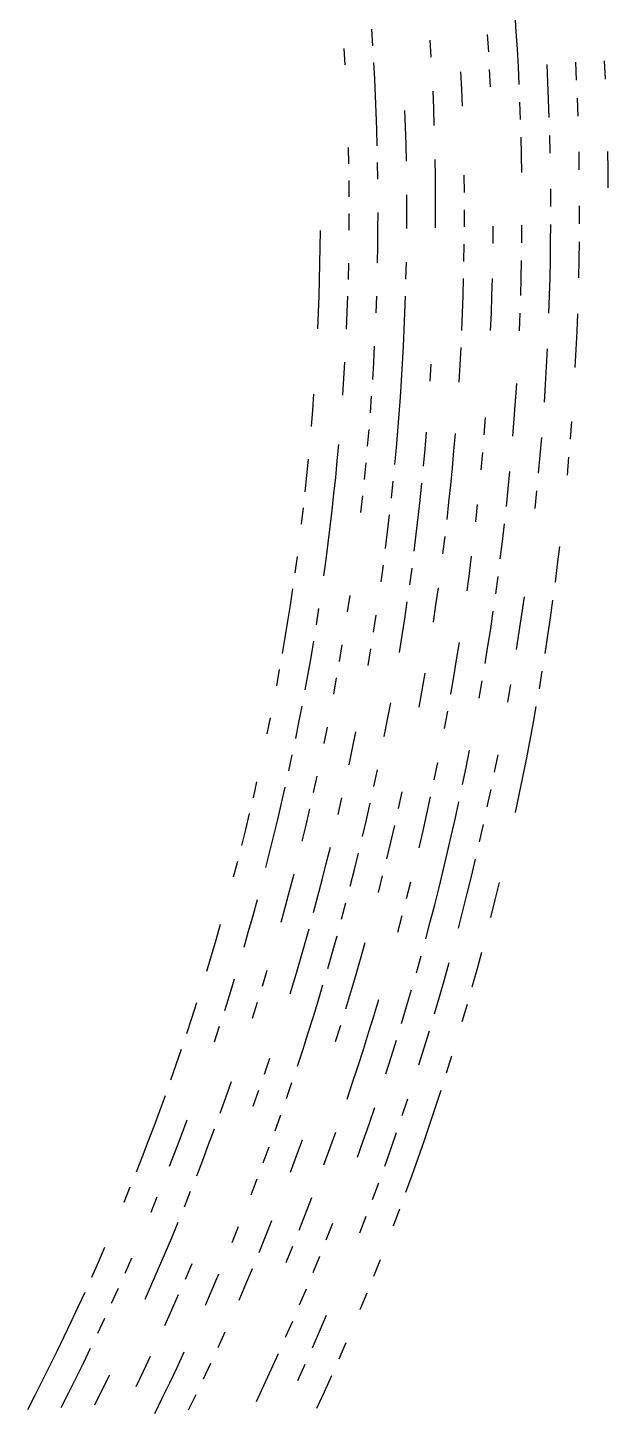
# Model space of a CAD drawing. Header units: metres. Extents: x -298 to 300, y -298 to 299.
# Drawn here: x 239.7 to 300, y -125.2 to 18.5 of the extents above; entities that cross this region are included whole.
import ezdxf

# ---------------------------------------------------------------- set-up
doc = ezdxf.new("R2010")
doc.units = ezdxf.units.M

msp = doc.modelspace()

# ---------------------------------------------------------------- linework, layer by layer
for p, q in [((290.4441, 18.116842, -692.8203), (290.3216, 19.94103, -692.8203)), ((275.5515, 16.664389, -692.8203), (275.43842, 18.39504, -692.8203)), ((287.57513, 16.015646, -692.8203), (287.46588, 17.821829, -692.8203)), ((290.55505, 16.291922, -692.8203), (290.4441, 18.116842, -692.8203)), ((272.67285, 14.668081, -692.8203), (272.5724, 16.380667, -692.8203)), ((281.61475, 15.469839, -692.8203), (281.50903, 17.238607, -692.8203)), ((290.6546, 14.46633, -692.8203), (290.55505, 16.291922, -692.8203)), ((275.74493, 13.201101, -692.8203), (275.6537, 14.933065, -692.8203)), ((290.74268, 12.640127, -692.8203), (290.6546, 14.46633, -692.8203)), ((293.72577, 12.880941, -692.8203), (293.6361, 14.725882, -692.8203)), ((296.71033, 13.086538, -692.8203), (296.61932, 14.950369, -692.8203)), ((299.69897, 13.199514, -692.8203), (299.60718, 15.082083, -692.8203)), ((275.82538, 11.468588, -692.8203), (275.74493, 13.201101, -692.8203)), ((284.77618, 12.164724, -692.8203), (284.69116, 13.953451, -692.8203)), ((287.75952, 12.401297, -692.8203), (287.67297, 14.208761, -692.8203)), ((281.865, 10.159933, -692.8203), (281.79272, 11.93041, -692.8203)), ((284.8499, 10.375479, -692.8203), (284.77618, 12.164724, -692.8203)), ((293.80383, 11.035452, -692.8203), (293.72577, 12.880941, -692.8203)), ((275.8949, 9.735586, -692.8203), (275.82538, 11.468588, -692.8203)), ((281.92627, 8.388967, -692.8203), (281.865, 10.159933, -692.8203)), ((290.8844, 8.986166, -692.8203), (290.81934, 10.813375, -692.8203)), ((293.87024, 9.189505, -692.8203), (293.80383, 11.035452, -692.8203)), ((296.85718, 9.35729, -692.8203), (296.7896, 11.222128, -692.8203)), ((275.95355, 8.002157, -692.8203), (275.8949, 9.735586, -692.8203)), ((278.93994, 8.194448, -692.8203), (278.88, 9.946615, -692.8203)), ((276.00134, 6.268393, -692.8203), (275.95355, 8.002157, -692.8203)), ((278.9889, 6.441885, -692.8203), (278.93994, 8.194448, -692.8203)), ((293.96838, 5.49645, -692.8203), (293.92517, 7.34313, -692.8203)), ((273.04956, 4.381857, -692.8203), (273.01367, 6.097158, -692.8203)), ((279.02673, 4.689047, -692.8203), (278.9889, 6.441885, -692.8203)), ((290.98022, 5.330648, -692.8203), (290.9381, 7.15859, -692.8203)), ((276.06415, 2.800039, -692.8203), (276.0382, 4.534323, -692.8203)), ((282.0431, 3.07424, -692.8203), (282.01526, 4.84606, -692.8203)), ((291.01086, 3.502493, -692.8203), (290.98022, 5.330648, -692.8203)), ((296.98962, 3.760519, -692.8203), (296.9572, 5.626394, -692.8203)), ((299.98035, 3.779745, -692.8203), (299.94775, 5.664358, -692.8203)), ((282.0597, 1.302236, -692.8203), (282.0431, 3.07424, -692.8203)), ((285.04993, 1.42394, -692.8203), (285.0324, 3.214712, -692.8203)), ((300.0011, 1.894918, -692.8203), (299.98035, 3.779745, -692.8203)), ((273.08887, 0.950704, -692.8203), (273.0746, 2.666342, -692.8203)), ((294.02856, -0.04484, -692.8203), (294.02014, 1.802389, -692.8203)), ((279.07434, -0.570505, -692.8203), (279.06946, 1.182791, -692.8203)), ((282.0653, -0.469858, -692.8203), (282.0597, 1.302236, -692.8203)), ((297.01648, -1.83787, -692.8203), (297.0193, 0.028311, -692.8203)), ((273.08514, -2.480723, -692.8203), (273.0924, -0.764994, -692.8203)), ((276.07666, -2.403391, -692.8203), (276.08337, -0.668894, -692.8203)), ((279.06818, -2.323801, -692.8203), (279.07434, -0.570505, -692.8203)), ((282.0597, -2.241953, -692.8203), (282.0653, -0.469858, -692.8203)), ((285.05115, -2.157816, -692.8203), (285.05615, -0.366923, -692.8203)), ((270.07513, -4.252665, -692.8203), (270.09363, -2.555796, -692.8203)), ((270.08514, -4.242664, -692.8203), (270.10364, -2.545796, -692.8203)), ((276.05908, -4.137857, -692.8203), (276.07666, -2.403391, -692.8203)), ((288.02686, -3.881083, -692.8203), (288.0426, -2.071421, -692.8203)), ((291.01874, -3.811198, -692.8203), (291.03406, -1.982767, -692.8203)), ((294.01062, -3.739359, -692.8203), (294.0254, -1.89213, -692.8203)), ((270.04602, -5.949411, -692.8203), (270.07513, -4.252665, -692.8203)), ((276.03052, -5.872202, -692.8203), (276.05908, -4.137857, -692.8203)), ((285.0074, -5.739389, -692.8203), (285.0349, -3.948679, -692.8203)), ((293.98425, -5.586466, -692.8203), (294.01062, -3.739359, -692.8203)), ((296.97583, -5.570108, -692.8203), (297.00208, -3.70405, -692.8203)), ((290.95374, -7.467661, -692.8203), (290.99194, -5.639536, -692.8203)), ((293.9463, -7.43342, -692.8203), (293.98425, -5.586466, -692.8203)), ((296.93787, -7.435984, -692.8203), (296.97583, -5.570108, -692.8203)), ((270.00623, -7.645945, -692.8203), (270.04602, -5.949411, -692.8203)), ((272.99866, -7.627268, -692.8203), (273.03827, -5.911936, -692.8203)), ((278.98364, -7.583139, -692.8203), (279.02283, -5.83021, -692.8203)), ((269.9558, -9.342203, -692.8203), (270.00623, -7.645945, -692.8203)), ((284.91858, -9.3202, -692.8203), (284.96863, -7.529947, -692.8203)), ((287.91125, -9.309, -692.8203), (287.96118, -7.499918, -692.8203)), ((290.904, -9.295542, -692.8203), (290.95374, -7.467661, -692.8203)), ((293.89673, -9.2801, -692.8203), (293.9463, -7.43342, -692.8203)), ((269.89465, -11.038156, -692.8203), (269.9558, -9.342203, -692.8203)), ((272.8871, -11.057077, -692.8203), (272.94824, -9.342356, -692.8203)), ((275.87964, -11.07374, -692.8203), (275.9408, -9.340219, -692.8203)), ((278.87213, -11.088144, -692.8203), (278.93335, -9.335825, -692.8203)), ((284.85736, -11.110147, -692.8203), (284.91858, -9.3202, -692.8203)), ((287.85004, -11.117746, -692.8203), (287.91125, -9.309, -692.8203)), ((293.83557, -11.126444, -692.8203), (293.89673, -9.2801, -692.8203)), ((269.82294, -12.733713, -692.8203), (269.89465, -11.038156, -692.8203)), ((272.8152, -12.771433, -692.8203), (272.8871, -11.057077, -692.8203)), ((278.79993, -12.840097, -692.8203), (278.87213, -11.088144, -692.8203)), ((284.78485, -12.899698, -692.8203), (284.85736, -11.110147, -692.8203)), ((287.77747, -12.926096, -692.8203), (287.85004, -11.117746, -692.8203)), ((290.77008, -12.950235, -692.8203), (290.84277, -11.123087, -692.8203)), ((296.75378, -13.031748, -692.8203), (296.8269, -11.16688, -692.8203)), ((278.71667, -14.591562, -692.8203), (278.79993, -12.840097, -692.8203)), ((296.66895, -14.896158, -692.8203), (296.75378, -13.031748, -692.8203)), ((275.6306, -16.271708, -692.8203), (275.7245, -14.53956, -692.8203)), ((278.62244, -16.342508, -692.8203), (278.71667, -14.591562, -692.8203)), ((284.60614, -16.477304, -692.8203), (284.7011, -14.688761, -692.8203)), ((293.5824, -16.66279, -692.8203), (293.6784, -14.81785, -692.8203)), ((296.5724, -16.76002, -692.8203), (296.66895, -14.896158, -692.8203)), ((272.5348, -17.911386, -692.8203), (272.63904, -16.198648, -692.8203)), ((275.52588, -18.003244, -692.8203), (275.6306, -16.271708, -692.8203)), ((278.51715, -18.092844, -692.8203), (278.62244, -16.342508, -692.8203)), ((281.50848, -18.180155, -692.8203), (281.61426, -16.41105, -692.8203)), ((284.49988, -18.265207, -692.8203), (284.60614, -16.477304, -692.8203)), ((293.47485, -18.50709, -692.8203), (293.5824, -16.66279, -692.8203)), ((272.4198, -19.623453, -692.8203), (272.5348, -17.911386, -692.8203)), ((278.40088, -19.842478, -692.8203), (278.51715, -18.092844, -692.8203)), ((290.3645, -20.253366, -692.8203), (290.48315, -18.428537, -692.8203)), ((293.3557, -20.350718, -692.8203), (293.47485, -18.50709, -692.8203)), ((269.30444, -21.203104, -692.8203), (269.42944, -19.510569, -692.8203)), ((275.2838, -21.464212, -692.8203), (275.41028, -19.73411, -692.8203)), ((278.27368, -21.59138, -692.8203), (278.40088, -19.842478, -692.8203)), ((269.16882, -22.894846, -692.8203), (269.30444, -21.203104, -692.8203)), ((290.2345, -22.077433, -692.8203), (290.3645, -20.253366, -692.8203)), ((278.13544, -23.339487, -692.8203), (278.27368, -21.59138, -692.8203)), ((287.10333, -23.763742, -692.8203), (287.24402, -21.9593, -692.8203)), ((290.09296, -23.900644, -692.8203), (290.2345, -22.077433, -692.8203)), ((296.0692, -24.208445, -692.8203), (296.2126, -22.347544, -692.8203)), ((274.99817, -24.921976, -692.8203), (275.14642, -23.193521, -692.8203)), ((277.9862, -25.08668, -692.8203), (278.13544, -23.339487, -692.8203)), ((280.97437, -25.249155, -692.8203), (281.12457, -23.483164, -692.8203)), ((283.96277, -25.409342, -692.8203), (284.1139, -23.624582, -692.8203)), ((292.92883, -25.876657, -692.8203), (293.08264, -24.035563, -692.8203)), ((271.8523, -26.463694, -692.8203), (272.0103, -24.754984, -692.8203)), ((277.82605, -26.832926, -692.8203), (277.9862, -25.08668, -692.8203)), ((280.8131, -27.01417, -692.8203), (280.97437, -25.249155, -692.8203)), ((283.8004, -27.193125, -692.8203), (283.96277, -25.409342, -692.8203)), ((286.7879, -27.369852, -692.8203), (286.9513, -25.56727, -692.8203)), ((268.69824, -27.96464, -692.8203), (268.86572, -26.275675, -692.8203)), ((271.6836, -28.171396, -692.8203), (271.8523, -26.463694, -692.8203)), ((274.6692, -28.375925, -692.8203), (274.8391, -26.649454, -692.8203)), ((283.6269, -28.9759, -692.8203), (283.8004, -27.193125, -692.8203)), ((292.7633, -27.716776, -692.8203), (292.92883, -25.876657, -692.8203)), ((295.7475, -27.92747, -692.8203), (295.91418, -26.06846, -692.8203)), ((268.52014, -29.652506, -692.8203), (268.69824, -27.96464, -692.8203)), ((271.50415, -29.87803, -692.8203), (271.6836, -28.171396, -692.8203)), ((277.47278, -30.322306, -692.8203), (277.6549, -28.578165, -692.8203)), ((289.59973, -29.364573, -692.8203), (289.7755, -27.54429, -692.8203)), ((271.31396, -31.583536, -692.8203), (271.50415, -29.87803, -692.8203)), ((274.29675, -31.82554, -692.8203), (274.48834, -30.101297, -692.8203)), ((280.4574, -30.541056, -692.8203), (280.6408, -28.778147, -692.8203)), ((283.44214, -30.757547, -692.8203), (283.6269, -28.9759, -692.8203)), ((289.41235, -31.183756, -692.8203), (289.59973, -29.364573, -692.8203)), ((292.39783, -31.393747, -692.8203), (292.5863, -29.555826, -692.8203)), ((268.1322, -33.024822, -692.8203), (268.33148, -31.339273, -692.8203)), ((271.1131, -33.287792, -692.8203), (271.31396, -31.583536, -692.8203)), ((280.26282, -32.302776, -692.8203), (280.4574, -30.541056, -692.8203)), ((283.24622, -32.538006, -692.8203), (283.44214, -30.757547, -692.8203)), ((286.22986, -32.771008, -692.8203), (286.4272, -30.97178, -692.8203)), ((277.07568, -33.80702, -692.8203), (277.27966, -32.06529, -692.8203)), ((280.05725, -34.063274, -692.8203), (280.26282, -32.302776, -692.8203)), ((289.00354, -34.81843, -692.8203), (289.21368, -33.00172, -692.8203)), ((270.9015, -34.990795, -692.8203), (271.1131, -33.287792, -692.8203)), ((276.86072, -35.547497, -692.8203), (277.07568, -33.80702, -692.8203)), ((279.84064, -35.82246, -692.8203), (280.05725, -34.063274, -692.8203)), ((282.8208, -36.095135, -692.8203), (283.03912, -34.31724, -692.8203)), ((270.6792, -36.692455, -692.8203), (270.9015, -34.990795, -692.8203)), ((288.78198, -36.6338, -692.8203), (289.00354, -34.81843, -692.8203)), ((294.73883, -37.20503, -692.8203), (294.96387, -35.352093, -692.8203)), ((267.47083, -38.07359, -692.8203), (267.7019, -36.39204, -692.8203)), ((270.4463, -38.39271, -692.8203), (270.6792, -36.692455, -692.8203)), ((276.39795, -39.02421, -692.8203), (276.63477, -37.28657, -692.8203)), ((285.57007, -38.16084, -692.8203), (285.80127, -36.365612, -692.8203)), ((294.5022, -39.05653, -692.8203), (294.73883, -37.20503, -692.8203)), ((279.37427, -39.33659, -692.8203), (279.6129, -37.580242, -692.8203)), ((285.32758, -39.9546, -692.8203), (285.57007, -38.16084, -692.8203)), ((288.3047, -40.260235, -692.8203), (288.549, -38.447765, -692.8203)), ((266.9771, -41.43223, -692.8203), (267.22925, -39.753674, -692.8203)), ((282.099, -41.42027, -692.8203), (282.35077, -39.64674, -692.8203)), ((266.71442, -43.109173, -692.8203), (266.9771, -41.43223, -692.8203)), ((272.9198, -42.142956, -692.8203), (273.17627, -40.427044, -692.8203)), ((278.86365, -42.844677, -692.8203), (279.12445, -41.091442, -692.8203)), ((281.83606, -43.19218, -692.8203), (282.099, -41.42027, -692.8203)), ((291.0243, -42.393505, -692.8203), (291.28198, -40.563885, -692.8203)), ((293.9939, -42.754986, -692.8203), (294.25385, -40.906536, -692.8203)), ((269.6833, -43.484325, -692.8203), (269.9483, -41.788708, -692.8203)), ((275.62207, -44.227886, -692.8203), (275.8916, -42.494946, -692.8203)), ((278.59192, -44.596294, -692.8203), (278.86365, -42.844677, -692.8203)), ((287.7818, -43.880444, -692.8203), (288.04895, -42.071148, -692.8203)), ((290.75507, -44.221508, -692.8203), (291.0243, -42.393505, -692.8203)), ((293.72235, -44.601757, -692.8203), (293.9939, -42.754986, -692.8203)), ((266.44116, -44.784466, -692.8203), (266.71442, -43.109173, -692.8203)), ((287.5033, -45.68806, -692.8203), (287.7818, -43.880444, -692.8203)), ((290.47443, -46.04777, -692.8203), (290.75507, -44.221508, -692.8203)), ((266.15747, -46.45802, -692.8203), (266.44116, -44.784466, -692.8203)), ((269.12134, -46.870434, -692.8203), (269.40765, -45.178234, -692.8203)), ((272.0857, -47.28062, -692.8203), (272.3745, -45.569805, -692.8203)), ((275.0503, -47.68855, -692.8203), (275.3416, -45.959118, -692.8203)), ((278.30908, -46.346172, -692.8203), (278.59192, -44.596294, -692.8203)), ((284.245, -47.113567, -692.8203), (284.53253, -45.326366, -692.8203)), ((287.2135, -47.493908, -692.8203), (287.5033, -45.68806, -692.8203)), ((293.4392, -46.44679, -692.8203), (293.72235, -44.601757, -692.8203)), ((268.82446, -48.560802, -692.8203), (269.12134, -46.870434, -692.8203)), ((283.9463, -48.898937, -692.8203), (284.245, -47.113567, -692.8203)), ((265.5584, -49.799664, -692.8203), (265.86316, -48.129772, -692.8203)), ((268.51697, -50.24928, -692.8203), (268.82446, -48.560802, -692.8203)), ((280.67328, -50.262554, -692.8203), (280.9806, -48.497692, -692.8203)), ((292.83813, -50.13145, -692.8203), (293.14447, -48.29005, -692.8203)), ((271.47583, -50.696667, -692.8203), (271.78613, -48.989605, -692.8203)), ((280.35486, -52.025433, -692.8203), (280.67328, -50.262554, -692.8203)), ((283.63635, -50.682384, -692.8203), (283.9463, -48.898937, -692.8203)), ((286.5998, -51.099987, -692.8203), (286.91235, -49.297894, -692.8203)), ((289.5636, -51.515636, -692.8203), (289.87866, -49.694927, -692.8203)), ((277.0681, -53.327038, -692.8203), (277.39478, -51.58476, -692.8203)), ((264.5813, -54.797497, -692.8203), (264.91748, -53.133617, -692.8203)), ((267.87012, -53.620373, -692.8203), (268.19885, -51.935833, -692.8203)), ((282.9829, -54.24336, -692.8203), (283.3152, -52.46388, -692.8203)), ((292.1908, -53.8083, -692.8203), (292.52026, -51.970898, -692.8203)), ((267.53076, -55.302807, -692.8203), (267.87012, -53.620373, -692.8203)), ((270.4807, -55.80589, -692.8203), (270.82312, -54.1049, -692.8203)), ((273.4311, -56.306744, -692.8203), (273.7766, -54.5872, -692.8203)), ((276.73047, -55.067272, -692.8203), (277.0681, -53.327038, -692.8203)), ((291.84985, -55.643658, -692.8203), (292.1908, -53.8083, -692.8203)), ((291.4973, -57.47685, -692.8203), (291.84985, -55.643658, -692.8203)), ((266.8205, -58.661205, -692.8203), (267.1809, -56.983105, -692.8203)), ((273.07483, -58.02409, -692.8203), (273.4311, -56.306744, -692.8203)), ((285.2367, -58.287853, -692.8203), (285.59442, -56.49409, -692.8203)), ((288.1891, -58.777843, -692.8203), (288.5498, -56.965527, -692.8203)), ((291.1333, -59.30778, -692.8203), (291.4973, -57.47685, -692.8203)), ((275.65198, -60.274853, -692.8203), (276.0224, -58.54124, -692.8203)), ((281.91882, -59.56886, -692.8203), (282.28467, -57.79591, -692.8203)), ((284.86774, -60.079327, -692.8203), (285.2367, -58.287853, -692.8203)), ((263.13214, -61.431225, -692.8203), (263.51007, -59.776226, -692.8203)), ((266.068, -62.01048, -692.8203), (266.44952, -60.337017, -692.8203)), ((269.38947, -60.89558, -692.8203), (269.76392, -59.201305, -692.8203)), ((290.7578, -61.136425, -692.8203), (291.1333, -59.30778, -692.8203)), ((271.94128, -63.162334, -692.8203), (272.32983, -61.451946, -692.8203)), ((278.21204, -62.558025, -692.8203), (278.59674, -60.80827, -692.8203)), ((281.1538, -63.10774, -692.8203), (281.54187, -61.33949, -692.8203)), ((287.43347, -62.39552, -692.8203), (287.81702, -60.58784, -692.8203)), ((290.37073, -62.96269, -692.8203), (290.7578, -61.136425, -692.8203)), ((262.34515, -64.73402, -692.8203), (262.74384, -63.083843, -692.8203)), ((265.67603, -63.68153, -692.8203), (266.068, -62.01048, -692.8203)), ((268.6087, -64.276985, -692.8203), (269.0044, -62.587536, -692.8203)), ((274.87854, -63.734936, -692.8203), (275.27075, -62.006115, -692.8203)), ((280.75464, -64.87351, -692.8203), (281.1538, -63.10774, -692.8203)), ((284.09607, -63.655224, -692.8203), (284.48755, -61.86848, -692.8203)), ((265.27356, -65.350105, -692.8203), (265.67603, -63.68153, -692.8203)), ((268.2024, -65.964, -692.8203), (268.6087, -64.276985, -692.8203)), ((274.4756, -65.46131, -692.8203), (274.87854, -63.734936, -692.8203)), ((277.40973, -66.05015, -692.8203), (277.8164, -64.305336, -692.8203)), ((283.69336, -65.43946, -692.8203), (284.09607, -63.655224, -692.8203)), ((286.6325, -66.00349, -692.8203), (287.0387, -64.20075, -692.8203)), ((261.9361, -66.38166, -692.8203), (262.34515, -64.73402, -692.8203)), ((264.8606, -67.01612, -692.8203), (265.27356, -65.350105, -692.8203)), ((276.99207, -67.7924, -692.8203), (277.40973, -66.05015, -692.8203)), ((280.34436, -66.63679, -692.8203), (280.75464, -64.87351, -692.8203)), ((283.27948, -67.22117, -692.8203), (283.69336, -65.43946, -692.8203)), ((264.43713, -68.67957, -692.8203), (264.8606, -67.01612, -692.8203)), ((270.71106, -68.27848, -692.8203), (271.13184, -66.57566, -692.8203)), ((273.63702, -68.90635, -692.8203), (274.0617, -67.18513, -692.8203)), ((282.85437, -69.00028, -692.8203), (283.27948, -67.22117, -692.8203)), ((261.08698, -69.669136, -692.8203), (261.51672, -68.02671, -692.8203)), ((270.27954, -69.978645, -692.8203), (270.71106, -68.27848, -692.8203)), ((273.20154, -70.624886, -692.8203), (273.63702, -68.90635, -692.8203)), ((285.7862, -69.60117, -692.8203), (286.21503, -67.80366, -692.8203)), ((266.92004, -71.009285, -692.8203), (267.35803, -69.33021, -692.8203)), ((269.8374, -71.67606, -692.8203), (270.27954, -69.978645, -692.8203)), ((276.12408, -71.2689, -692.8203), (276.5636, -69.53199, -692.8203)), ((279.04712, -71.91071, -692.8203), (279.4906, -70.155464, -692.8203)), ((282.4181, -70.77668, -692.8203), (282.85437, -69.00028, -692.8203)), ((285.34613, -71.396, -692.8203), (285.7862, -69.60117, -692.8203)), ((288.26392, -72.055824, -692.8203), (288.70813, -70.24253, -692.8203)), ((266.47144, -72.685616, -692.8203), (266.92004, -71.009285, -692.8203)), ((269.38452, -73.370705, -692.8203), (269.8374, -71.67606, -692.8203)), ((281.9707, -72.55033, -692.8203), (282.4181, -70.77668, -692.8203)), ((284.89478, -73.18803, -692.8203), (285.34613, -71.396, -692.8203)), ((263.1042, -73.65351, -692.8203), (263.5589, -71.9983, -692.8203)), ((266.01233, -74.35908, -692.8203), (266.47144, -72.685616, -692.8203)), ((272.29822, -74.0536, -692.8203), (272.75525, -72.340645, -692.8203)), ((281.5122, -74.321175, -692.8203), (281.9707, -72.55033, -692.8203)), ((284.43213, -74.97721, -692.8203), (284.89478, -73.18803, -692.8203)), ((287.80835, -73.86634, -692.8203), (288.26392, -72.055824, -692.8203)), ((259.26508, -76.211006, -692.8203), (259.73596, -74.57981, -692.8203)), ((262.63904, -75.305855, -692.8203), (263.1042, -73.65351, -692.8203)), ((278.1272, -75.41279, -692.8203), (278.59265, -73.663185, -692.8203)), ((281.04248, -76.08909, -692.8203), (281.5122, -74.321175, -692.8203)), ((262.16357, -76.95524, -692.8203), (262.63904, -75.305855, -692.8203)), ((268.44696, -76.75132, -692.8203), (268.92108, -75.06248, -692.8203)), ((271.3518, -77.47077, -692.8203), (271.83038, -75.76365, -692.8203)), ((258.78394, -77.83918, -692.8203), (259.26508, -76.211006, -692.8203)), ((267.96228, -78.43717, -692.8203), (268.44696, -76.75132, -692.8203)), ((270.86255, -79.17487, -692.8203), (271.3518, -77.47077, -692.8203)), ((274.2572, -78.18803, -692.8203), (274.74023, -76.462654, -692.8203)), ((286.3734, -79.28022, -692.8203), (286.86304, -77.478584, -692.8203)), ((258.2926, -79.46436, -692.8203), (258.78394, -77.83918, -692.8203)), ((267.46698, -80.11994, -692.8203), (267.96228, -78.43717, -692.8203)), ((273.76343, -79.91035, -692.8203), (274.2572, -78.18803, -692.8203)), ((280.06982, -79.615974, -692.8203), (280.5617, -77.85404, -692.8203)), ((282.97693, -80.32691, -692.8203), (283.47327, -78.54673, -692.8203)), ((260.67493, -81.88514, -692.8203), (261.18146, -80.24494, -692.8203)), ((264.07098, -81.023384, -692.8203), (264.57202, -79.361885, -692.8203)), ((266.96112, -81.79963, -692.8203), (267.46698, -80.11994, -692.8203)), ((273.2588, -81.629555, -692.8203), (273.76343, -79.91035, -692.8203)), ((282.46948, -82.10398, -692.8203), (282.97693, -80.32691, -692.8203)), ((285.87244, -81.07877, -692.8203), (286.3734, -79.28022, -692.8203)), ((260.15808, -83.52213, -692.8203), (260.67493, -81.88514, -692.8203)), ((269.85193, -82.57368, -692.8203), (270.36255, -80.87586, -692.8203)), ((272.7433, -83.34559, -692.8203), (273.2588, -81.629555, -692.8203)), ((279.05298, -83.13044, -692.8203), (279.5669, -81.374794, -692.8203)), ((256.75732, -84.32096, -692.8203), (257.2793, -82.7053, -692.8203)), ((263.0376, -84.3368, -692.8203), (263.5595, -82.68171, -692.8203)), ((269.33057, -84.26832, -692.8203), (269.85193, -82.57368, -692.8203)), ((275.6353, -84.1153, -692.8203), (276.15552, -82.38108, -692.8203)), ((278.52795, -84.88282, -692.8203), (279.05298, -83.13044, -692.8203)), ((281.95087, -83.877846, -692.8203), (282.46948, -82.10398, -692.8203)), ((284.83655, -84.66627, -692.8203), (285.3601, -82.87415, -692.8203)), ((256.22528, -85.93333, -692.8203), (256.75732, -84.32096, -692.8203)), ((268.79858, -85.95963, -692.8203), (269.33057, -84.26832, -692.8203)), ((275.1042, -85.8462, -692.8203), (275.6353, -84.1153, -692.8203)), ((259.09363, -86.78626, -692.8203), (259.63098, -85.15586, -692.8203)), ((268.25598, -87.64759, -692.8203), (268.79858, -85.95963, -692.8203)), ((271.68005, -86.76777, -692.8203), (272.21704, -85.05836, -692.8203)), ((274.5622, -87.57377, -692.8203), (275.1042, -85.8462, -692.8203)), ((280.88025, -87.41566, -692.8203), (281.42114, -85.648445, -692.8203)), ((255.13078, -89.14793, -692.8203), (255.68309, -87.542336, -692.8203)), ((267.70282, -89.33213, -692.8203), (268.25598, -87.64759, -692.8203)), ((274.00934, -89.29792, -692.8203), (274.5622, -87.57377, -692.8203)), ((277.44495, -88.37757, -692.8203), (277.99194, -86.631905, -692.8203)), ((280.3283, -89.17948, -692.8203), (280.88025, -87.41566, -692.8203)), ((264.27405, -90.14872, -692.8203), (264.8324, -88.485695, -692.8203)), ((276.88702, -90.11982, -692.8203), (277.44495, -88.37757, -692.8203)), ((283.1985, -90.02259, -692.8203), (283.75574, -88.24058, -692.8203)), ((254.5684, -90.75004, -692.8203), (255.13078, -89.14793, -692.8203)), ((273.44568, -91.01856, -692.8203), (274.00934, -89.29792, -692.8203)), ((260.2727, -92.56159, -692.8203), (260.8463, -90.92362, -692.8203)), ((263.12592, -93.46415, -692.8203), (263.7052, -91.808235, -692.8203)), ((266.5647, -92.69068, -692.8203), (267.13904, -91.01319, -692.8203)), ((272.87122, -92.735664, -692.8203), (273.44568, -91.01856, -692.8203)), ((282.0504, -93.575966, -692.8203), (282.63, -91.80106, -692.8203)), ((253.4135, -93.94355, -692.8203), (253.99596, -92.34861, -692.8203)), ((259.68878, -94.19596, -692.8203), (260.2727, -92.56159, -692.8203)), ((278.60602, -94.449776, -692.8203), (279.19116, -92.6966, -692.8203)), ((252.82103, -95.53483, -692.8203), (253.4135, -93.94355, -692.8203)), ((265.38452, -96.03474, -692.8203), (265.97986, -94.36457, -692.8203)), ((275.14758, -95.32514, -692.8203), (275.73828, -93.593666, -692.8203)), ((281.45972, -95.347206, -692.8203), (282.0504, -93.575966, -692.8203)), ((252.21849, -97.12238, -692.8203), (252.82103, -95.53483, -692.8203)), ((255.6552, -96.49528, -692.8203), (256.25366, -94.88618, -692.8203)), ((258.4901, -97.45356, -692.8203), (259.0946, -95.82664, -692.8203)), ((271.08313, -97.86494, -692.8203), (271.68994, -96.15891, -692.8203)), ((274.54602, -97.052864, -692.8203), (275.14758, -95.32514, -692.8203)), ((277.4027, -97.944954, -692.8203), (278.0099, -96.19926, -692.8203)), ((280.8578, -97.11472, -692.8203), (281.45972, -95.347206, -692.8203)), ((251.60606, -98.70612, -692.8203), (252.21849, -97.12238, -692.8203)), ((255.04662, -98.10059, -692.8203), (255.6552, -96.49528, -692.8203)), ((257.8755, -99.0767, -692.8203), (258.4901, -97.45356, -692.8203)), ((264.16235, -99.36378, -692.8203), (264.7787, -97.70118, -692.8203)), ((267.62183, -98.63523, -692.8203), (268.23346, -96.950905, -692.8203)), ((273.9336, -98.7768, -692.8203), (274.54602, -97.052864, -692.8203)), ((280.2448, -98.878426, -692.8203), (280.8578, -97.11472, -692.8203)), ((250.98369, -100.28599, -692.8203), (251.60606, -98.70612, -692.8203)), ((254.42796, -99.702095, -692.8203), (255.04662, -98.10059, -692.8203)), ((257.25067, -100.69593, -692.8203), (257.8755, -99.0767, -692.8203)), ((266.9995, -100.31568, -692.8203), (267.62183, -98.63523, -692.8203)), ((270.4657, -99.56715, -692.8203), (271.08313, -97.86494, -692.8203)), ((276.78467, -99.68684, -692.8203), (277.4027, -97.944954, -692.8203)), ((279.62073, -100.63828, -692.8203), (280.2448, -98.878426, -692.8203)), ((249.70915, -103.43394, -692.8203), (250.35136, -101.861946, -692.8203)), ((262.89838, -102.67725, -692.8203), (263.53552, -101.02247, -692.8203)), ((275.5157, -103.15879, -692.8203), (276.15564, -101.42481, -692.8203)), ((278.98566, -102.39417, -692.8203), (279.62073, -100.63828, -692.8203)), ((252.51176, -104.48292, -692.8203), (253.1605, -102.89332, -692.8203)), ((255.97044, -103.92252, -692.8203), (256.61566, -102.311226, -692.8203)), ((268.54926, -104.65006, -692.8203), (269.19873, -102.959755, -692.8203)), ((267.88916, -106.33625, -692.8203), (268.54926, -104.65006, -692.8203)), ((274.20312, -106.61463, -692.8203), (274.86487, -104.88877, -692.8203)), ((277.68237, -105.8939, -692.8203), (278.33948, -104.146095, -692.8203)), ((254.64983, -107.13288, -692.8203), (255.31517, -105.52976, -692.8203)), ((260.92456, -107.617165, -692.8203), (261.5929, -105.97465, -692.8203)), ((264.40527, -106.997536, -692.8203), (265.06958, -105.3332, -692.8203)), ((270.7096, -107.33723, -692.8203), (271.37585, -105.63328, -692.8203)), ((253.97441, -108.73176, -692.8203), (254.64983, -107.13288, -692.8203)), ((263.73053, -108.65769, -692.8203), (264.40527, -106.997536, -692.8203)), ((247.04185, -109.6807, -692.8203), (247.72337, -108.12531, -692.8203)), ((253.28893, -110.32642, -692.8203), (253.97441, -108.73176, -692.8203)), ((266.5373, -109.69611, -692.8203), (267.2185, -108.01832, -692.8203)), ((269.34485, -110.73243, -692.8203), (270.0326, -109.036964, -692.8203)), ((246.35051, -111.23182, -692.8203), (247.04185, -109.6807, -692.8203)), ((249.81718, -110.79975, -692.8203), (250.50572, -109.226906, -692.8203)), ((252.59349, -111.916756, -692.8203), (253.28893, -110.32642, -692.8203)), ((256.07306, -111.423836, -692.8203), (256.76538, -109.81168, -692.8203)), ((262.3498, -111.96522, -692.8203), (263.04535, -110.31361, -692.8203)), ((275.6452, -111.11222, -692.8203), (276.3352, -109.37702, -692.8203)), ((251.88799, -113.50269, -692.8203), (252.59349, -111.916756, -692.8203)), ((258.85803, -112.51917, -692.8203), (259.55713, -110.88947, -692.8203)), ((261.6438, -113.612404, -692.8203), (262.3498, -111.96522, -692.8203)), ((244.9387, -114.3209, -692.8203), (245.64946, -112.77857, -692.8203)), ((248.41057, -113.93241, -692.8203), (249.11876, -112.36829, -692.8203)), ((254.65807, -114.63502, -692.8203), (255.37059, -113.031624, -692.8203)), ((258.14862, -114.14442, -692.8203), (258.85803, -112.51917, -692.8203)), ((267.93762, -114.1103, -692.8203), (268.64655, -112.42359, -692.8203)), ((274.23254, -114.569466, -692.8203), (274.94434, -112.843025, -692.8203)), ((244.21825, -115.85874, -692.8203), (244.9387, -114.3209, -692.8203)), ((253.93547, -116.233864, -692.8203), (254.65807, -114.63502, -692.8203)), ((243.48814, -117.39207, -692.8203), (244.21825, -115.85874, -692.8203)), ((246.96465, -117.04719, -692.8203), (247.69249, -115.49207, -692.8203)), ((266.48798, -117.47028, -692.8203), (267.21808, -115.79258, -692.8203)), ((270.00635, -116.87977, -692.8203), (270.73267, -115.17997, -692.8203)), ((242.7484, -118.920784, -692.8203), (243.48814, -117.39207, -692.8203)), ((259.46405, -118.52705, -692.8203), (260.20093, -116.89338, -692.8203)), ((269.2694, -118.57499, -692.8203), (270.00635, -116.87977, -692.8203)), ((241.99907, -120.44483, -692.8203), (242.7484, -118.920784, -692.8203)), ((245.47966, -120.143654, -692.8203), (246.22704, -118.597755, -692.8203)), ((255.2094, -120.60017, -692.8203), (255.9594, -118.99317, -692.8203)), ((264.99622, -120.81187, -692.8203), (265.7473, -119.14344, -692.8203)), ((272.0324, -119.72144, -692.8203), (272.7766, -118.008736, -692.8203)), ((241.24022, -121.96418, -692.8203), (241.99907, -120.44483, -692.8203)), ((244.72258, -121.68482, -692.8203), (245.47966, -120.143654, -692.8203)), ((251.70757, -121.00294, -692.8203), (252.46019, -119.417915, -692.8203)), ((254.44926, -122.20243, -692.8203), (255.2094, -120.60017, -692.8203)), ((257.95953, -121.78034, -692.8203), (258.71692, -120.156044, -692.8203)), ((267.76355, -121.95142, -692.8203), (268.5218, -120.26557, -692.8203)), ((240.47179, -123.47871, -692.8203), (241.24022, -121.96418, -692.8203)), ((243.95586, -123.22126, -692.8203), (244.72258, -121.68482, -692.8203)), ((247.44707, -122.92277, -692.8203), (248.21184, -121.36445, -692.8203)), ((250.94499, -122.5832, -692.8203), (251.70757, -121.00294, -692.8203)), ((264.23462, -122.47559, -692.8203), (264.99622, -120.81187, -692.8203)), ((270.51178, -123.13276, -692.8203), (271.27747, -121.42948, -692.8203)), ((239.69383, -124.98841, -692.8203), (240.47179, -123.47871, -692.8203)), ((243.17943, -124.752846, -692.8203), (243.95586, -123.22126, -692.8203)), ((246.67247, -124.476295, -692.8203), (247.44707, -122.92277, -692.8203)), ((253.67912, -123.799904, -692.8203), (254.44926, -122.20243, -692.8203)), ((256.41418, -125.014565, -692.8203), (257.1919, -123.39985, -692.8203)), ((263.46252, -124.13453, -692.8203), (264.23462, -122.47559, -692.8203)), ((269.7354, -124.831215, -692.8203), (270.51178, -123.13276, -692.8203)), ((252.89891, -125.392525, -692.8203), (253.67912, -123.799904, -692.8203))]:
    msp.add_line(p, q)

doc.saveas('drawing.dxf')
